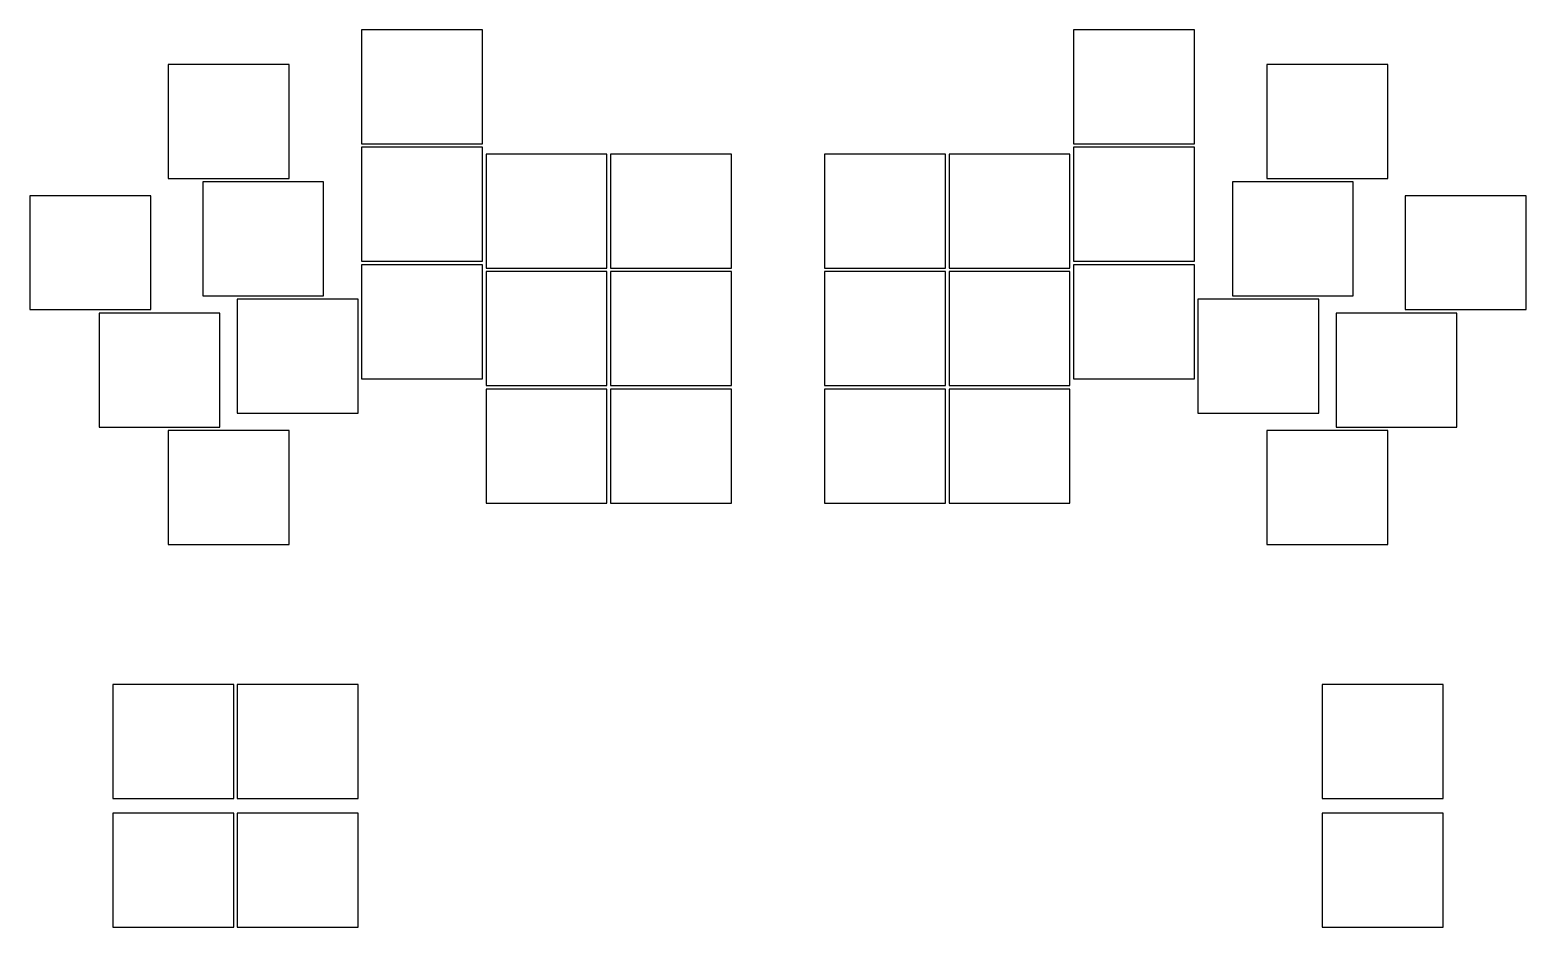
# Model space of a CAD drawing. Header units: millimetres. Extents: x -106 to 111, y -70 to 60.
import ezdxf

# ---------------------------------------------------------------- set-up
doc = ezdxf.new("R2010")
doc.units = ezdxf.units.MM

msp = doc.modelspace()

# ---------------------------------------------------------------- linework, layer by layer
for p, q in [((-40.25, 60.25), (-57.75, 60.25)), ((-57.75, 60.25), (-57.75, 43.75)), ((-40.25, 43.75), (-40.25, 60.25)), ((62.75, 60.25), (45.25, 60.25)), ((45.25, 60.25), (45.25, 43.75)), ((62.75, 43.75), (62.75, 60.25)), ((-68.25, 55.25), (-85.75, 55.25)), ((-85.75, 55.25), (-85.75, 38.75)), ((-68.25, 38.75), (-68.25, 55.25)), ((90.75, 55.25), (73.25, 55.25)), ((73.25, 55.25), (73.25, 38.75)), ((90.75, 38.75), (90.75, 55.25)), ((-57.75, 43.75), (-40.25, 43.75)), ((45.25, 43.75), (62.75, 43.75)), ((-40.25, 43.25), (-57.75, 43.25)), ((-57.75, 43.25), (-57.75, 26.75)), ((-40.25, 26.75), (-40.25, 43.25)), ((-22.25, 42.25), (-39.75, 42.25)), ((-39.75, 42.25), (-39.75, 25.75)), ((-22.25, 25.75), (-22.25, 42.25)), ((-4.25, 42.25), (-21.75, 42.25)), ((-21.75, 42.25), (-21.75, 25.75)), ((-4.25, 25.75), (-4.25, 42.25)), ((26.75, 42.25), (9.25, 42.25)), ((9.25, 42.25), (9.25, 25.75)), ((26.75, 25.75), (26.75, 42.25)), ((44.75, 42.25), (27.25, 42.25)), ((27.25, 42.25), (27.25, 25.75)), ((44.75, 25.75), (44.75, 42.25)), ((62.75, 43.25), (45.25, 43.25)), ((45.25, 43.25), (45.25, 26.75)), ((62.75, 26.75), (62.75, 43.25)), ((-85.75, 38.75), (-68.25, 38.75)), ((-63.25, 38.25), (-80.75, 38.25)), ((-80.75, 38.25), (-80.75, 21.75)), ((-63.25, 21.75), (-63.25, 38.25)), ((85.75, 38.25), (68.25, 38.25)), ((68.25, 38.25), (68.25, 21.75)), ((73.25, 38.75), (90.75, 38.75)), ((85.75, 21.75), (85.75, 38.25)), ((-88.25, 36.25), (-105.75, 36.25)), ((-105.75, 36.25), (-105.75, 19.75)), ((-88.25, 19.75), (-88.25, 36.25)), ((110.75, 36.25), (93.25, 36.25)), ((93.25, 36.25), (93.25, 19.75)), ((110.75, 19.75), (110.75, 36.25)), ((-57.75, 26.75), (-40.25, 26.75)), ((-40.25, 26.25), (-57.75, 26.25)), ((-57.75, 26.25), (-57.75, 9.75)), ((-40.25, 9.75), (-40.25, 26.25)), ((45.25, 26.75), (62.75, 26.75)), ((62.75, 26.25), (45.25, 26.25)), ((45.25, 26.25), (45.25, 9.75)), ((62.75, 9.75), (62.75, 26.25)), ((-39.75, 25.75), (-22.25, 25.75)), ((-22.25, 25.25), (-39.75, 25.25)), ((-39.75, 25.25), (-39.75, 8.75)), ((-22.25, 8.75), (-22.25, 25.25)), ((-21.75, 25.75), (-4.25, 25.75)), ((-4.25, 25.25), (-21.75, 25.25)), ((-21.75, 25.25), (-21.75, 8.75)), ((-4.25, 8.75), (-4.25, 25.25)), ((9.25, 25.75), (26.75, 25.75)), ((26.75, 25.25), (9.25, 25.25)), ((9.25, 25.25), (9.25, 8.75)), ((26.75, 8.75), (26.75, 25.25)), ((27.25, 25.75), (44.75, 25.75)), ((44.75, 25.25), (27.25, 25.25)), ((27.25, 25.25), (27.25, 8.75)), ((44.75, 8.75), (44.75, 25.25)), ((-80.75, 21.75), (-63.25, 21.75)), ((68.25, 21.75), (85.75, 21.75)), ((-105.75, 19.75), (-88.25, 19.75)), ((-58.25, 21.25), (-75.75, 21.25)), ((-75.75, 21.25), (-75.75, 4.75)), ((-58.25, 4.75), (-58.25, 21.25)), ((80.75, 21.25), (63.25, 21.25)), ((63.25, 21.25), (63.25, 4.75)), ((80.75, 4.75), (80.75, 21.25)), ((93.25, 19.75), (110.75, 19.75)), ((-78.25, 19.25), (-95.75, 19.25)), ((-95.75, 19.25), (-95.75, 2.75)), ((-78.25, 2.75), (-78.25, 19.25)), ((100.75, 19.25), (83.25, 19.25)), ((83.25, 19.25), (83.25, 2.75)), ((100.75, 2.75), (100.75, 19.25)), ((-57.75, 9.75), (-40.25, 9.75)), ((-39.75, 8.75), (-22.25, 8.75)), ((-21.75, 8.75), (-4.25, 8.75)), ((9.25, 8.75), (26.75, 8.75)), ((27.25, 8.75), (44.75, 8.75)), ((45.25, 9.75), (62.75, 9.75)), ((-22.25, 8.25), (-39.75, 8.25)), ((-39.75, 8.25), (-39.75, -8.25)), ((-22.25, -8.25), (-22.25, 8.25)), ((-4.25, 8.25), (-21.75, 8.25)), ((-21.75, 8.25), (-21.75, -8.25)), ((-4.25, -8.25), (-4.25, 8.25)), ((26.75, 8.25), (9.25, 8.25)), ((9.25, 8.25), (9.25, -8.25)), ((26.75, -8.25), (26.75, 8.25)), ((44.75, 8.25), (27.25, 8.25)), ((27.25, 8.25), (27.25, -8.25)), ((44.75, -8.25), (44.75, 8.25)), ((-75.75, 4.75), (-58.25, 4.75)), ((63.25, 4.75), (80.75, 4.75)), ((-95.75, 2.75), (-78.25, 2.75)), ((-68.25, 2.25), (-85.75, 2.25)), ((-85.75, 2.25), (-85.75, -14.25)), ((-68.25, -14.25), (-68.25, 2.25)), ((90.75, 2.25), (73.25, 2.25)), ((73.25, 2.25), (73.25, -14.25)), ((83.25, 2.75), (100.75, 2.75)), ((90.75, -14.25), (90.75, 2.25)), ((-39.75, -8.25), (-22.25, -8.25)), ((-21.75, -8.25), (-4.25, -8.25)), ((9.25, -8.25), (26.75, -8.25)), ((27.25, -8.25), (44.75, -8.25)), ((-85.75, -14.25), (-68.25, -14.25)), ((73.25, -14.25), (90.75, -14.25)), ((-76.25, -34.55), (-93.75, -34.55)), ((-93.75, -34.55), (-93.75, -51.05)), ((-76.25, -51.05), (-76.25, -34.55)), ((-58.25, -34.55), (-75.75, -34.55)), ((-75.75, -34.55), (-75.75, -51.05)), ((-58.25, -51.05), (-58.25, -34.55)), ((98.75, -34.55), (81.25, -34.55)), ((81.25, -34.55), (81.25, -51.05)), ((98.75, -51.05), (98.75, -34.55)), ((-93.75, -51.05), (-76.25, -51.05)), ((-75.75, -51.05), (-58.25, -51.05)), ((81.25, -51.05), (98.75, -51.05)), ((-76.25, -53.15), (-93.75, -53.15)), ((-93.75, -53.15), (-93.75, -69.65)), ((-76.25, -69.65), (-76.25, -53.15)), ((-58.25, -53.15), (-75.75, -53.15)), ((-75.75, -53.15), (-75.75, -69.65)), ((-58.25, -69.65), (-58.25, -53.15)), ((98.75, -53.15), (81.25, -53.15)), ((81.25, -53.15), (81.25, -69.65)), ((98.75, -69.65), (98.75, -53.15)), ((-93.75, -69.65), (-76.25, -69.65)), ((-75.75, -69.65), (-58.25, -69.65)), ((81.25, -69.65), (98.75, -69.65))]:
    msp.add_line(p, q)

doc.saveas('drawing.dxf')
